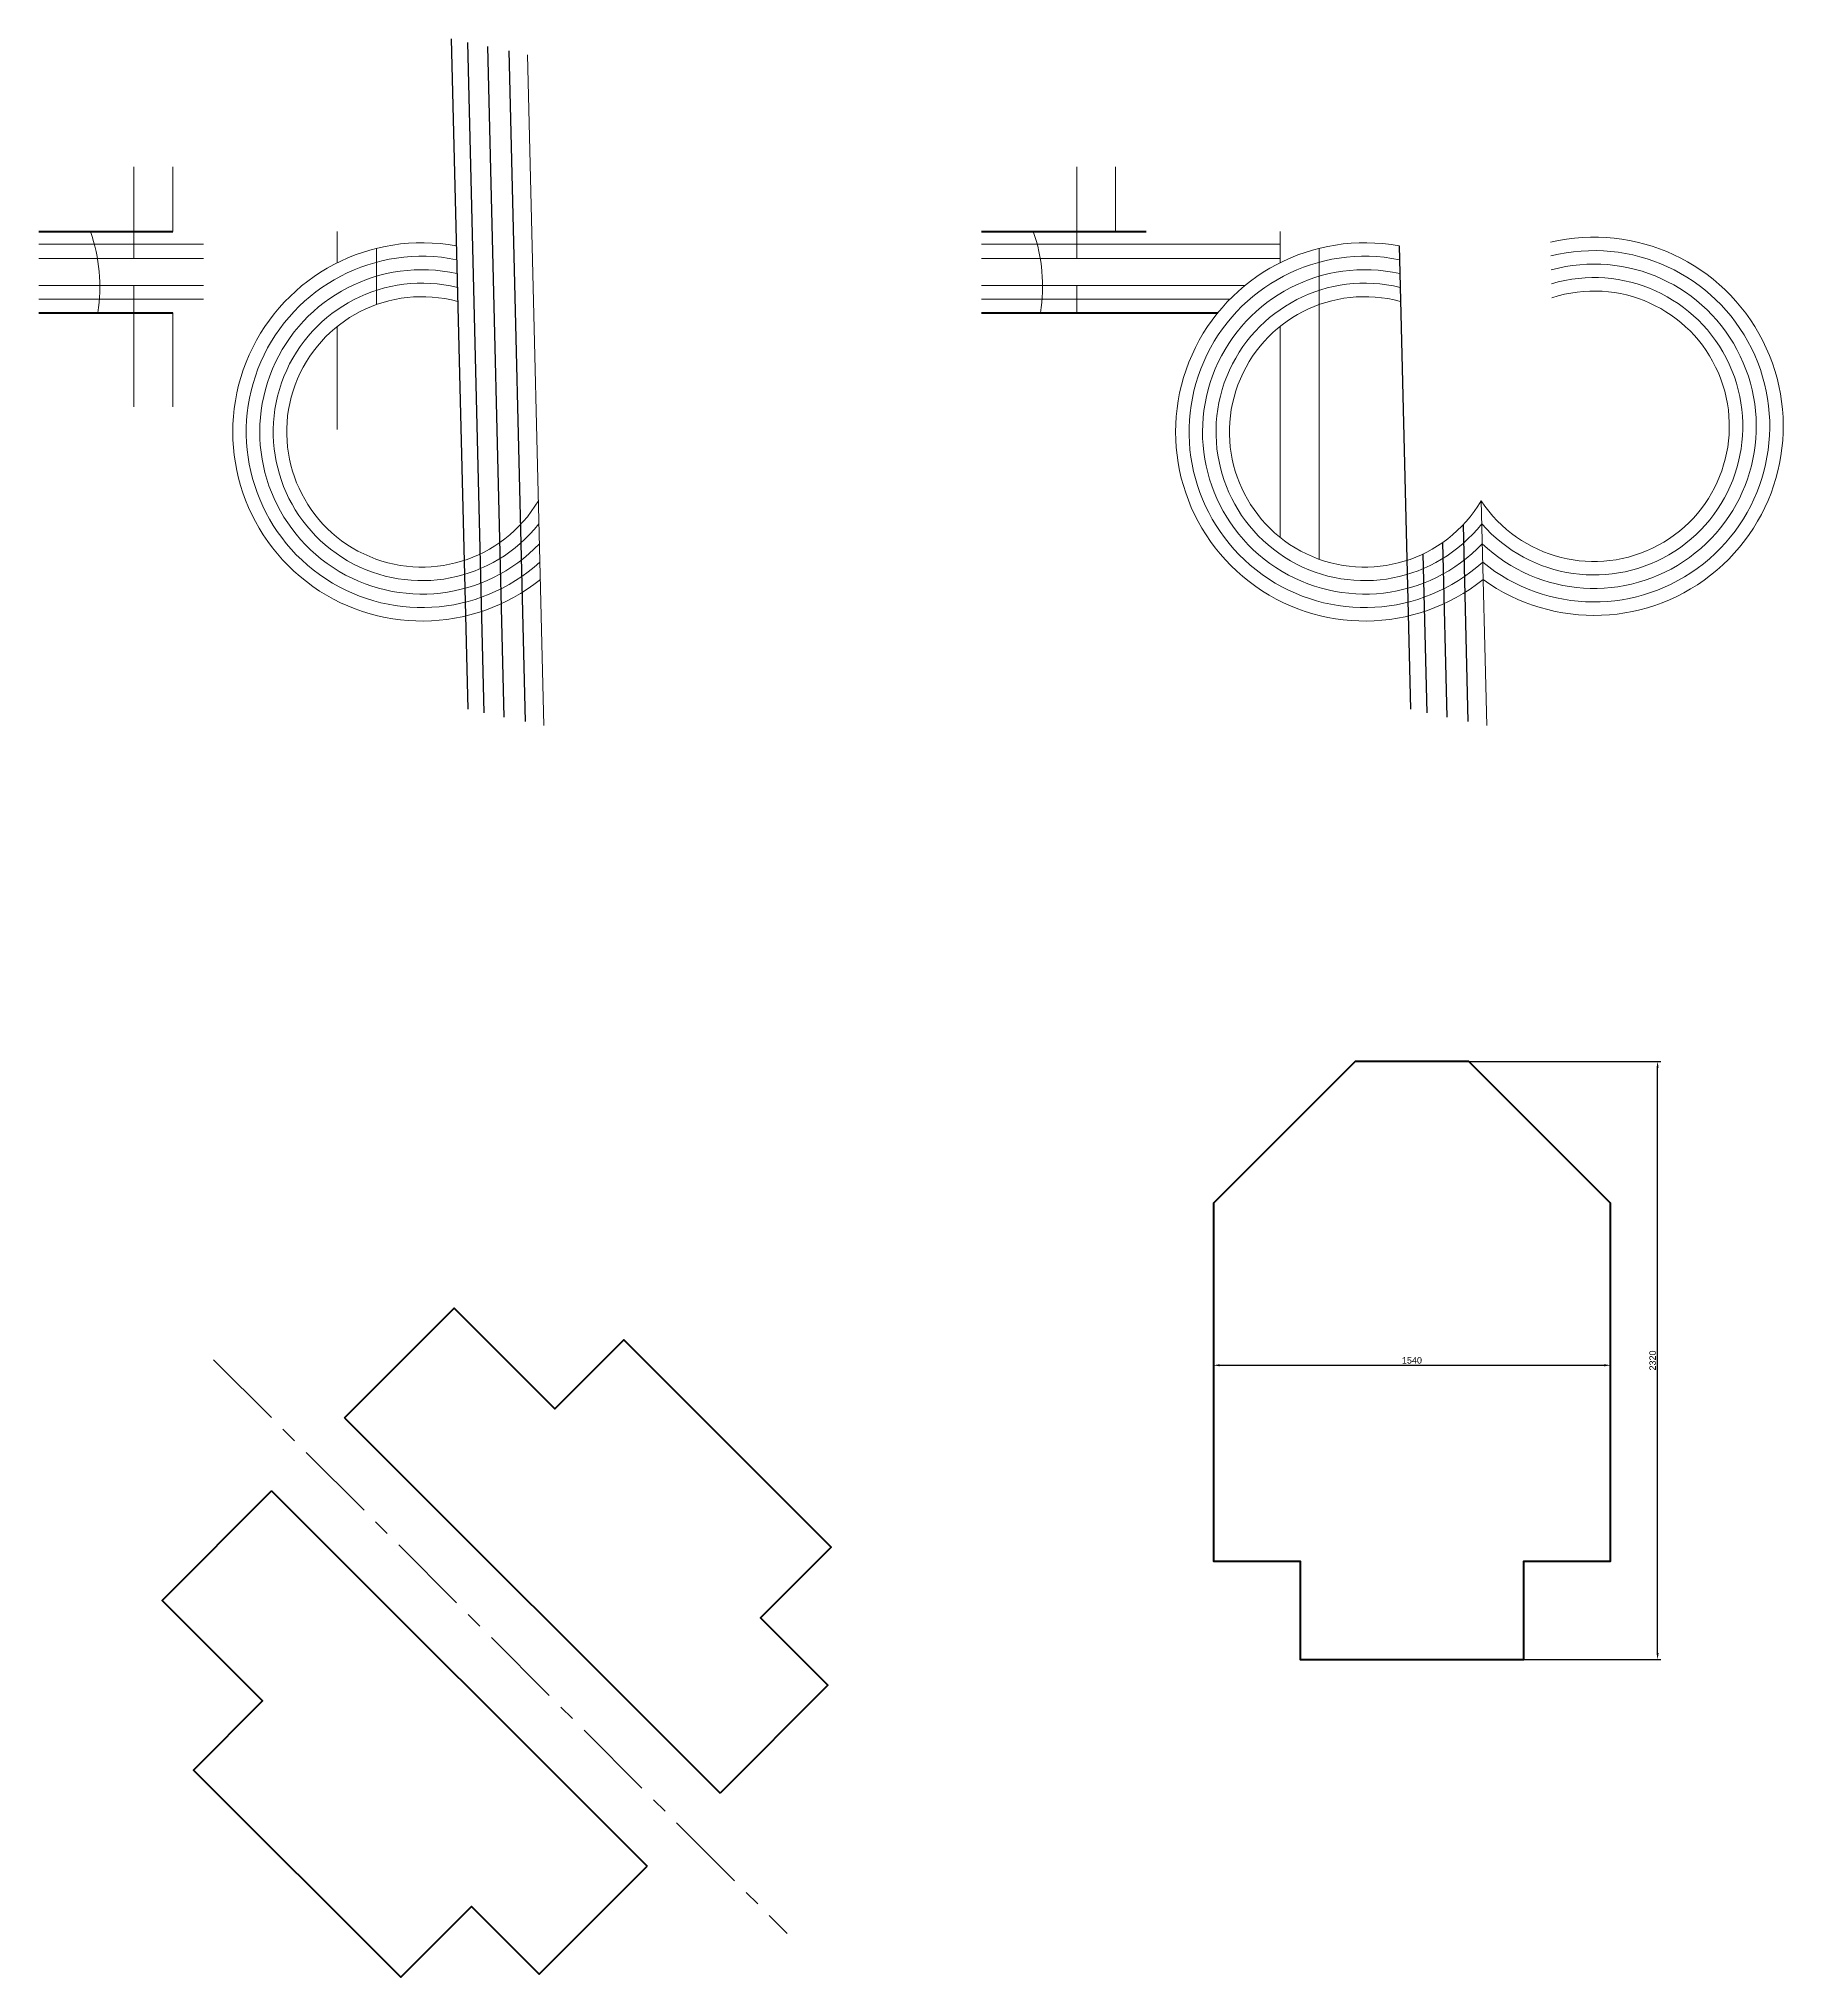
# Model space of a CAD drawing. Header units: centimetres. Extents: x 97323 to 265699, y 20741 to 39605.
# Drawn here: x 193244 to 200008, y 26893 to 34410 of the extents above; entities that cross this region are included whole.
import ezdxf

# ---------------------------------------------------------------- set-up
doc = ezdxf.new("R2010")
doc.units = ezdxf.units.CM
doc.header["$LTSCALE"] = 10
doc.header["$PDMODE"] = 35
doc.header["$PDSIZE"] = 30
doc.linetypes.add('AXES', pattern=[50.8, 31.75, -6.35, 6.35, -6.35])
for name, color, linetype, lineweight in [('01-FORT-4', 70, 'Continuous', 50), ('01-FORT-5', 133, 'Continuous', 25), ('02-FIN-1', 150, 'Continuous', 15), ('02-FIN-2', 201, 'Continuous', 15), ('02-FIN-3', 211, 'Continuous', 15), ('082-AXE-3', 62, 'AXES', 9)]:
    doc.layers.add(name, color=color, linetype=linetype, lineweight=lineweight)
doc.layers.add('COTATION', color=7, linetype='Continuous', true_color=0xe61919)
doc.styles.add('ARIAL-SD', font='arial.ttf')
doc.dimstyles.new('ISO-25-SD', dxfattribs={"dimscale": 10, "dimtxt": 2.5, "dimasz": 2.5, "dimexe": 1.25, "dimexo": 0.625, "dimtad": 1, "dimtoh": 1, "dimtxsty": 'ARIAL-SD', "dimcen": 0, "dimadec": 0, "dimazin": 0, "dimtfac": 1, "dimtofl": 0, "dimtmove": 0, "dimatfit": 3, "dimfxl": 1, "dimarcsym": 0})

# ---------------------------------------------------------------- blocks, each defined once
blk = doc.blocks.new('*D77')
at = {"layer": 'COTATION', "color": 0, "lineweight": -2, "transparency": 16777216}
for p, q in [((197798.7, 29206.5), (197798.7, 29278.2)), ((197823.7, 29265.7), (199313.7, 29265.7)), ((199338.7, 29206.5), (199338.7, 29278.2))]:
    blk.add_line(p, q, dxfattribs=at)
at = {"layer": 'COTATION', "color": 0, "transparency": 16777216}
for points in [[(197823.7, 29269.9), (197823.7, 29261.5), (197798.7, 29265.7)], [(199313.7, 29269.9), (199313.7, 29261.5), (199338.7, 29265.7)]]:
    blk.add_solid(points, dxfattribs=at)
at = {"layer": 'Defpoints', "color": 0, "transparency": 16777216}
for p in [(199338.7, 29265.7), (197798.7, 29200.3), (199338.7, 29200.3)]:
    blk.add_point(p, dxfattribs=at)
at = {"layer": 'COTATION', "color": 0, "transparency": 16777216, "insert": (198568.7, 29284.7), "char_height": 25, "attachment_point": 5, "style": 'ARIAL-SD'}
blk.add_mtext('1540', dxfattribs=at)
blk = doc.blocks.new('*D79')
at = {"layer": 'COTATION', "color": 0, "lineweight": -2, "transparency": 16777216}
for p, q in [((198575, 30444.3), (199533.7, 30444.3)), ((199521.2, 28149.3), (199521.2, 30419.3)), ((198575, 28124.3), (199533.7, 28124.3))]:
    blk.add_line(p, q, dxfattribs=at)
at = {"layer": 'COTATION', "color": 0, "transparency": 16777216}
for points in [[(199517, 30419.3), (199525.3, 30419.3), (199521.2, 30444.3)], [(199517, 28149.3), (199525.3, 28149.3), (199521.2, 28124.3)]]:
    blk.add_solid(points, dxfattribs=at)
at = {"layer": 'Defpoints', "color": 0, "transparency": 16777216}
for p in [(198568.7, 30444.3), (199521.2, 30444.3), (198568.7, 28124.3)]:
    blk.add_point(p, dxfattribs=at)
at = {"layer": 'COTATION', "color": 0, "transparency": 16777216, "insert": (199502.1, 29284.3), "char_height": 25, "attachment_point": 5, "rotation": 90, "style": 'ARIAL-SD'}
blk.add_mtext('2320', dxfattribs=at)

msp = doc.modelspace()

# ---------------------------------------------------------------- linework, layer by layer
at = {"layer": '01-FORT-4'}
for p, q in [((193244.056, 33662.612), (193763.896, 33662.612)), ((196899.764, 33662.612), (197538.152, 33662.612)), ((193244.056, 33347.612), (193763.896, 33347.612)), ((196899.764, 33347.612), (197816.137, 33347.612)), ((194429.809, 29061.729), (195885.603, 27605.934)), ((194146.966, 28778.886), (195602.761, 27323.092))]:
    msp.add_line(p, q, dxfattribs=at)
msp.add_lwpolyline([(198348.742, 30444.304), (197798.734, 29894.296), (197798.734, 28506.254), (198134.636, 28506.254), (198134.636, 28124.304), (199002.831, 28124.304), (199002.831, 28506.254), (199338.734, 28506.254), (199338.734, 29894.296), (198788.726, 30444.304)], close=True, dxfattribs=at)
for points in [[(194429.809, 29061.729), (194854.807, 29486.727), (195244.832, 29096.702), (195512.589, 29364.459), (196316.172, 28560.876), (196042.134, 28286.838), (196304.32, 28024.651), (195885.603, 27605.934)], [(194146.966, 28778.886), (193721.968, 28353.888), (194111.993, 27963.863), (193844.236, 27696.106), (194647.819, 26892.523), (194921.857, 27166.561), (195184.044, 26904.375), (195602.761, 27323.092)]]:
    msp.add_lwpolyline(points, dxfattribs=at)
at = {"layer": '01-FORT-5'}
for p, q in [((194843.349, 34410.016), (194907.351, 31810.018)), ((194906.227, 34395.972), (194970.23, 31795.974)), ((194983.771, 34379.703), (195047.774, 31779.705)), ((195066.188, 34362.694), (195130.191, 31762.696)), ((198518.831, 33606.701), (198563.059, 31810.018)), ((198767.121, 32525.497), (198785.898, 31762.696)), ((198610.78, 32411.733), (198625.937, 31795.974)), ((198686.832, 32456.056), (198703.482, 31779.705))]:
    msp.add_line(p, q, dxfattribs=at)
at = {"layer": '02-FIN-1'}
for p, q in [((195138.859, 34347.164), (195202.862, 31747.166)), ((198837.12, 32618.515), (198858.569, 31747.166))]:
    msp.add_line(p, q, dxfattribs=at)
at = {"layer": '02-FIN-2'}
for centre, radius, start, end in [((194729.963, 32885.397), 733.493, 79.5403905, 308.7353002), ((198385.671, 32885.397), 733.493, 79.5403905, 308.7353002), ((199274.89, 32907.286), 733.493, 234.0849651, 103.2798749), ((194729.963, 32885.397), 524.435, 74.690928, 329.4098027), ((198385.671, 32885.397), 524.435, 74.690928, 329.4098027), ((199274.89, 32907.286), 524.435, 213.4104627, 108.1293373)]:
    msp.add_arc(centre, radius, start, end, dxfattribs=at)
at = {"layer": '02-FIN-3'}
for p, q in [((193613.029, 33913.283), (193613.029, 33557.612)), ((193763.896, 33913.283), (193763.896, 33662.612)), ((197268.736, 33913.283), (197268.736, 33557.612)), ((197419.604, 33913.283), (197419.604, 33662.612)), ((193244.056, 33613.293), (193882.444, 33613.293)), ((194401.443, 33662.479), (194401.443, 33541.206)), ((196899.764, 33613.293), (198057.151, 33613.293)), ((198057.151, 33662.479), (198057.151, 33541.206)), ((193244.056, 33557.612), (193882.444, 33557.612)), ((194553.833, 33597.429), (194553.833, 33379.371)), ((196899.764, 33557.612), (198057.151, 33557.612)), ((198209.541, 33597.429), (198209.541, 32391.423)), ((193244.056, 33452.612), (193882.444, 33452.612)), ((193244.056, 33400.168), (193882.444, 33400.168)), ((193613.029, 33452.612), (193613.029, 32982.423)), ((196899.764, 33452.612), (197920.613, 33452.612)), ((196899.764, 33400.168), (197863.155, 33400.168)), ((197268.736, 33452.612), (197268.736, 33347.612)), ((193763.896, 33347.612), (193763.896, 32982.423)), ((194401.443, 33294.183), (194401.443, 32895.207)), ((198057.151, 33294.183), (198057.151, 32476.611))]:
    msp.add_line(p, q, dxfattribs=at)
for centre, radius, start, end in [((192839.676, 33450.271), 641.099, 350.7855607, 19.3424676), ((196495.384, 33450.271), 641.099, 350.7855607, 19.3424676), ((194729.963, 32885.397), 681.228, 78.6148657, 312.1674555), ((198385.671, 32885.397), 681.228, 78.6148657, 312.1674555), ((199274.89, 32907.286), 628.964, 226.4101594, 105.2890642), ((199274.89, 32907.286), 681.228, 230.6528098, 104.2053996), ((194729.963, 32885.397), 628.964, 77.5312011, 316.4101059), ((194729.963, 32885.397), 576.699, 76.2445258, 321.870943), ((198385.671, 32885.397), 628.964, 77.5312011, 316.4101059), ((198385.671, 32885.397), 576.699, 76.2445258, 321.870943), ((199274.89, 32907.286), 576.699, 220.9493224, 106.5757395)]:
    msp.add_arc(centre, radius, start, end, dxfattribs=at)
at = {"layer": '082-AXE-3'}
msp.add_line((193921.476, 29287.219), (196146.205, 27062.489), dxfattribs=at)

# ---------------------------------------------------------------- dimensions: what is measured, and where the dimension line sits
at = {"layer": 'COTATION'}
dim = msp.add_linear_dim(base=(199521.151, 30444.304), p1=(198568.734, 28124.304), p2=(198568.734, 30444.304), angle=90, dimstyle='ISO-25-SD', dxfattribs=at)
dim.commit()
dim.dimension.update_dxf_attribs({"geometry": '*D79', "text_midpoint": (199502.128, 29284.304)})
dim = msp.add_linear_dim(base=(199338.734, 29265.686), p1=(197798.734, 29200.275), p2=(199338.734, 29200.275), dimstyle='ISO-25-SD', dxfattribs=at)
dim.commit()
dim.dimension.update_dxf_attribs({"geometry": '*D77', "text_midpoint": (198568.734, 29284.7)})

doc.saveas('drawing.dxf')
